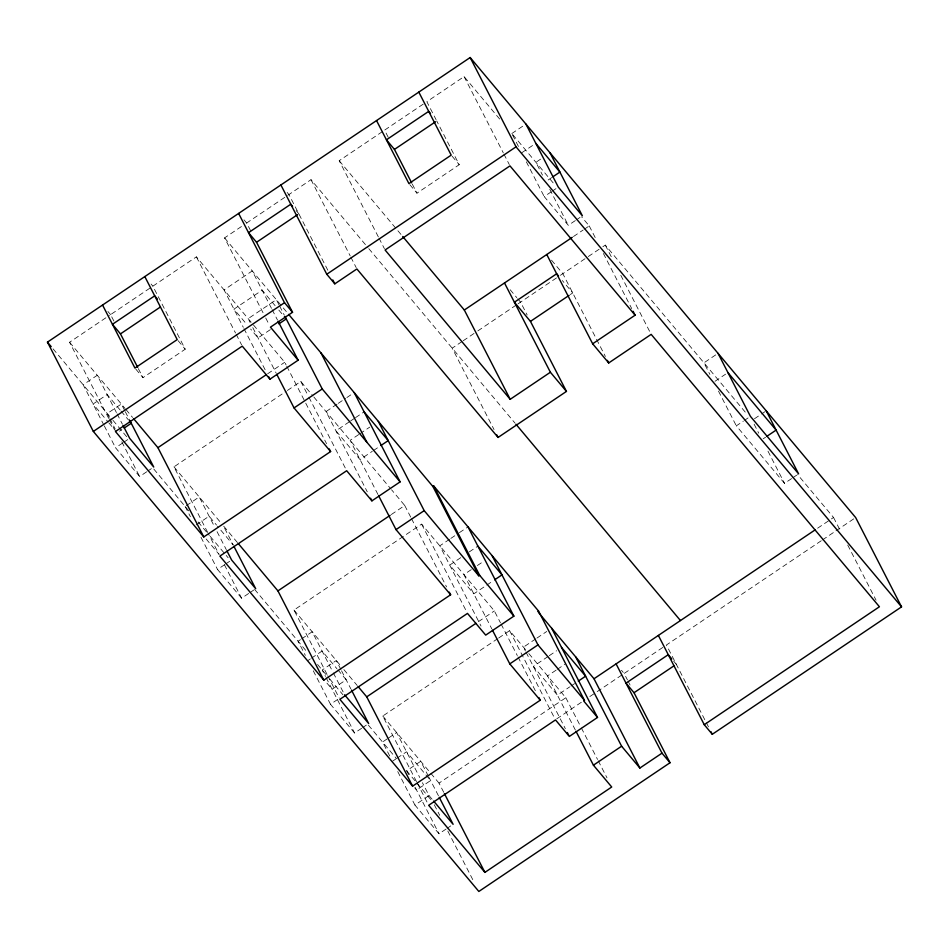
<?xml version="1.0" encoding="UTF-8"?>
<svg xmlns="http://www.w3.org/2000/svg" width="949" height="949" viewBox="0 0 949 949"><rect width="100%" height="100%" fill="white"/><g stroke="black" fill="none" stroke-linecap="round" stroke-linejoin="round"><path stroke-width="0.71" stroke-dasharray="4.75 3.56" d="M108.708 418.39L69.574 342.245L109.372 315.448M113.88 321.047L110.582 314.629L150.428 287.796M135.826 369.137L142.967 377.655L185.233 349.196L152.848 286.171L196.384 256.859L284.736 362.281L286.076 364.914M263.027 312.719L224.569 237.891L244.201 224.664M250.619 230.714L246.657 223.015L311.011 179.681L367.868 247.523M378.331 236.859L339.196 160.701L383.349 130.986M423.218 104.129L384.57 130.155L389.185 139.135M499.649 119.028L464.097 76.608L426.848 101.697L436.077 119.669M409.826 184.652L416.955 193.181L459.233 164.711L436.742 120.95M511.819 133.548L523.551 125.648M521.713 152.801L533.457 144.9M119.503 431.19L121.852 429.612M270.311 329.659L258.057 337.903L250.643 329.054M540.61 159.135L535.912 162.303L542.508 175.138M146.692 471.795L139.645 476.54L115.553 447.786L122.599 443.041M123.773 442.246L128.471 439.09M548.154 179.978L551.677 177.605M267.654 373.776L284.736 362.281M575.343 220.583L568.297 225.316L544.204 196.573L551.25 191.828M552.425 191.034L555.948 188.661M147.866 471.001L151.389 468.628M207.712 532.484L173.975 466.837L286.159 391.308M287.381 390.478L300.797 381.451L312.945 395.958M576.518 219.788L580.041 217.416M573.457 236.538L583.161 230.002M584.37 229.195L589.222 225.921L581.607 216.835M186.301 505.651L199.219 496.956L214.415 526.505M337.061 404.155L326.041 411.581L367.251 491.784M338.283 403.325L345.638 398.378M346.859 397.548L351.771 394.25M461.961 341.581L452.199 348.164L494.038 429.565M463.183 340.762L476.612 331.723M477.833 330.904L516.897 304.605M518.118 303.775L559.21 276.112M560.42 275.305L587.087 257.345M588.309 256.527L601.642 247.547M602.864 246.728L605.284 245.091L747.409 414.689M196.206 524.904L209.124 516.209L216.526 525.058M349.41 421.759L335.934 430.834L360.027 459.589L372.281 451.333M350.632 420.929L354.309 418.462M355.531 417.631L364.108 411.854M358.71 434.559L350.134 440.324L378.022 494.595M359.932 433.729L369.73 427.133M570.313 294.558L572.733 292.933L562.33 280.524M373.503 450.514L379.636 446.386M248.662 593.469L241.615 598.214L217.523 569.459L224.569 564.726M225.743 563.931L230.441 560.764M249.836 592.686L254.534 589.519M391.332 514.524L404.737 505.497L391.557 489.767M327.049 674.383L293.988 610.053L421.605 524.121L494.358 610.931L500.431 622.746M715.688 354.914L703.944 362.826L709.888 374.381M300.442 639.673L298.093 641.251L305.353 655.368M301.616 638.879L312.185 631.761L332.672 671.619M449.612 539.246L439.814 545.841L481.024 626.043M450.834 538.415L458.189 533.468M459.411 532.638L466.766 527.691M715.012 381.284L725.582 374.179M307.998 660.504L310.347 658.926M311.521 658.131L322.091 651.026L336.907 668.713M460.728 557.668L449.707 565.094L473.8 593.849L493.409 580.646M469.304 551.891L477.881 546.126M471.25 569.637L463.907 574.596L491.796 628.855M477.383 565.521L483.504 561.393M791.573 478.604L784.526 483.349L736.329 425.84L743.375 421.107M744.55 420.312L748.073 417.94M361.628 728.286L354.582 733.019L330.489 704.277L337.536 699.532M754.479 418.746L760.351 414.796M761.525 414.001L765.048 411.629M478.403 621.666L494.358 610.931M763.21 438.794L765.558 437.216M362.803 727.492L366.326 725.119M416.528 781.668L382.791 716.021L497.418 638.855M498.64 638.025L509.613 630.646L526.232 650.468M387.239 738.856L382.542 742.023L389.802 756.139M388.414 738.073L396.635 732.533L419.766 777.539M535.699 638.902L523.445 647.159L525.426 651.002M536.92 638.084L546.731 631.476M792.735 477.822L797.433 474.654M392.435 761.276L395.958 758.903M397.133 758.121L406.528 751.798L430.621 780.541L416.54 790.031L414.677 787.824M548.048 656.506L533.338 666.412L557.443 695.166L569.685 686.91M549.269 655.688L556.624 650.741M408.616 774.621L406.635 770.778L420.727 761.288L427.987 775.404M556.114 670.136L547.537 675.902L575.426 730.172M557.348 669.306L564.691 664.359M570.918 686.091L574.596 683.612M443.741 792.296L439.019 783.115L565.829 697.729L527.158 651.583M817.623 528.202L833.542 517.478L797.575 474.547M446.066 829.058L439.031 833.791L414.927 805.049L429.019 795.559L422.412 782.688M556.731 718.844L582.461 701.525M589.815 696.566L595.948 692.45M597.17 691.619L622.9 674.288M662.782 647.443L624.134 673.47L627.431 679.887M821.253 540.752L666.4 645.012L705.617 721.323M822.486 539.922L834.776 531.642M835.998 530.811L854.432 518.403M447.24 828.263L450.763 825.891M512.745 134.651L554.951 185.019M551.488 260.145L562.828 273.68L605.379 356.468M452.092 156.194L459.233 164.711M510.171 289.73L516.778 297.63M517.727 298.757L520.562 302.138L527.158 314.973M339.196 160.701L401.759 235.364M368.817 248.65L514.975 423.064M287.144 192.422L288.923 194.557L328.817 272.161M296.147 210.619L298.828 213.81M673.624 661.073L676.293 664.264M243.976 219.812L246.657 223.015M621.453 670.279L623.232 672.402M224.569 237.891L287.737 313.265M275.115 305.661L262.149 290.18L233.964 309.149L246.942 324.629M278.828 310.086L283.466 315.614M313.882 397.073L390.62 488.64M151.069 284.036L152.848 286.171M178.104 340.667L185.233 349.196M107.901 311.438L110.582 314.629M69.574 342.245L125.102 408.509M126.039 409.624L132.599 417.453M173.975 466.837L220.536 522.389M237.44 542.567L223.312 525.71L233.217 544.963L217.463 526.161M293.988 610.053L340.086 665.059M343.894 669.603L357.215 685.498M382.791 716.021L439.019 783.115M120.132 410.015L107.154 394.535L93.061 404.025L107.889 421.712M121.057 411.119L128.471 419.968M337.844 669.816L346.183 679.769L332.091 689.259L326.527 682.628M429.019 795.559L432.732 799.983M53.085 348.876L112.006 419.185M112.955 420.312L128.151 438.45M153.797 469.043L188.839 510.87M198.104 521.926L207.368 532.982M210.168 536.327L228.14 557.763M254.605 589.353L307.369 652.307M317.559 664.478L325.97 674.502M329.742 679.01L342.933 694.763M368.402 725.143L396.445 758.607M406.635 770.778L416.042 781.988M416.979 783.115L432.02 801.063M108.815 422.815L116.229 431.665M206.147 538.973L219.124 554.453L208.389 533.789M833.542 517.478L840.292 530.61M847.718 545.046L876.057 600.195M754.111 424.179L758.726 433.171M767.978 451.166L784.526 483.349M718.476 391.095L736.329 425.84M605.284 245.091L612.71 259.528M620.812 275.293L650.492 333.063M589.222 225.921L595.972 239.053M603.398 253.49L631.737 308.639M549.779 189.278L568.297 225.316M512.472 134.829L519.067 147.664M526.339 161.816L544.204 196.573M464.097 76.608L503.243 152.753M503.907 154.07L509.305 164.58M706.281 722.616L708.95 727.8M412.329 184.165L416.955 193.181M628.084 681.168L630.065 685.024M379.007 238.163L384.404 248.674M311.011 179.681L350.157 255.827M350.822 257.143L356.219 267.642M565.829 697.729L580.669 726.614M581.346 727.93L597.538 759.437M598.214 760.754L606.992 777.824M526.09 652.295L565.331 728.654M509.613 630.646L554.821 718.607M501.096 624.062L517.3 655.569M517.964 656.886L535.509 691.014M421.605 524.121L466.825 612.093M404.737 505.497L410.81 517.312M411.486 518.629L446.576 586.897M278.982 304.807L276.349 299.67L248.163 318.65L250.145 322.494M279.647 306.088L284.261 315.08M271.473 308.33L252.256 270.928L224.071 289.896L243.3 327.31M272.138 309.635L277.476 320.003M300.797 381.451L308.211 395.899M308.888 397.204L346.005 469.423M265.72 317.974L269.101 324.534M286.752 366.219L326.563 443.681M252.778 327.63L276.052 372.921M243.964 328.603L265.293 370.098M196.384 256.859L235.518 333.004M236.194 334.321L241.592 344.831M428.64 776.697L438.568 795.986M434.31 804.811L439.707 815.31M447.798 831.063L474.12 882.273M417.204 782.984L427.335 802.676M415.211 787.468L439.031 833.791M397.738 771.573L414.927 805.049M340.905 669.508L336.278 660.516L322.197 670.006L325.495 676.423M341.557 670.789L350.81 688.784M333.336 672.9L343.918 693.494M327.725 675.7L339.196 698.013M326.148 677.705L354.582 733.019M313.289 670.801L330.489 704.277M138.34 368.639L142.967 377.655M217.06 531.665L226.313 549.685M224.415 564.75L241.615 598.214M185.126 506.446L190.405 516.719M200.986 537.288L217.523 569.459M124.651 410.454L121.353 404.025L107.261 413.515L109.242 417.37M125.304 411.736L129.93 420.715M116.419 412.554L97.261 375.282L83.168 384.76L103.643 424.618M117.071 413.847L122.374 424.144M109.894 418.651L115.173 428.924M121.792 441.783L139.645 476.54M109.384 419.707L114.105 428.889M104.307 425.899L115.553 447.786"/><path stroke-width="1.42" d="M671.833 658.938L668.262 654.68L625.996 683.138L634.027 692.723L670.018 762.747L478.842 891.467L93.334 431.427L47.45 342.138L470.158 57.533L855.666 517.573L901.55 606.862L712.284 734.289L704.253 724.704L658.369 635.427M137.676 367.358L120.476 333.882L160.334 307.049M329.267 448.936L330.608 451.57L203.798 536.944L115.458 431.522L242.268 346.136L269.955 379.173L298.128 360.205L270.453 327.168L292.541 312.292L256.55 242.268L297.618 214.616M411.664 182.872L394.464 149.408L435.532 121.769M93.334 431.427L284.51 302.707L238.626 213.43M558.558 276.017L556.672 273.763L514.394 302.221L530.455 321.391L566.446 391.415L498.083 437.442L356.895 268.958L334.807 283.834L326.776 274.249L516.042 146.822L470.158 57.533M124.2 428.035L131.247 423.29L129.396 421.071M278.887 323.882L286.242 318.935L284.392 316.717M552.852 176.811L559.898 172.066L535.805 143.323M203.798 536.944L157.914 447.667L266.444 374.594M330.608 451.57L294.048 407.928L322.233 388.96L284.925 316.361M504.5 282.968L550.384 372.245L510.206 399.304L464.322 310.015L572.247 237.357M530.455 321.391L569.103 295.376M380.857 445.556L388.212 440.609L364.108 411.854M704.253 724.704L879.426 606.755L651.168 334.368L608.712 362.957L592.651 343.787L635.106 315.198L633.078 311.26M449.28 592.152L450.621 594.774L323.811 680.16L219.86 556.114L346.682 470.728L371.913 500.858L400.098 481.878L354.214 392.601M323.811 680.16L277.927 590.883L390.11 515.354M433.729 485.983L479.613 575.26L478.806 575.806L432.922 486.529L433.729 485.983L538.593 611.12L584.477 700.398L583.671 700.943L597.514 717.456L569.329 736.436L555.497 719.923L428.675 805.298L484.903 872.392L611.714 787.006L593.422 765.191L576.102 731.477M450.621 594.774L396.018 529.613L424.191 510.633L378.307 421.356M494.631 579.827L501.985 574.88L477.881 546.126M538.89 697.586L540.242 700.208L412.613 786.14L366.729 696.851L475.947 623.327M766.721 436.421L776.116 430.099L727.93 372.589M467.987 526.861L513.872 616.15L485.698 635.118L467.489 613.398L339.872 699.33L412.613 786.14M537.786 611.666L538.593 611.12M540.242 700.208L509.791 663.873L537.964 644.893L492.08 555.616M578.261 681.145L585.616 676.186L561.523 647.432M616.103 663.885L661.987 753.162L639.887 768.038L594.015 678.76L815.179 529.85M634.027 692.723L673.885 665.89M593.422 765.191L621.607 746.211L575.723 656.933M516.042 146.822L901.55 606.862M635.106 315.198L509.981 165.885L385.08 249.99L510.206 399.304M430.49 113.5L428.711 111.365L386.433 139.823L394.464 149.408M550.384 372.245L566.446 391.415M402.708 236.491L464.322 310.015M515.924 424.203L680.457 620.551M292.577 206.348L290.785 204.225L248.519 232.683L256.55 242.268M284.51 302.707L292.541 312.292M661.987 753.162L670.018 762.747M288.674 314.392L432.922 486.529M538.712 612.769L594.015 678.76M479.613 575.26L513.872 616.15M537.964 644.893L584.477 700.398M322.233 388.96L400.098 481.878M424.191 510.633L478.806 575.806M621.607 746.211L639.887 768.038M157.392 299.042L154.711 295.839L112.445 324.297L120.476 333.882M133.536 418.58L157.914 447.667M238.377 543.682L277.927 590.883M358.164 686.637L366.729 696.851M344.582 694.787L368.675 723.541L351.474 690.065M433.657 801.086L453.112 824.313L439.221 797.279M47.45 342.138L51.21 346.634M766.223 410.846L798.607 473.859L750.422 416.362L718.037 353.336M550.005 152.813L582.389 215.838L558.297 187.083L525.9 124.058M607.384 360.359L608.712 362.957M546.766 254.51L592.651 343.787M418.817 92.112L451.202 155.126L408.924 183.596L376.539 120.57M710.955 731.691L712.284 734.289M496.73 434.82L498.083 437.442M551.63 628.179L597.514 717.456M567.336 732.545L568.665 735.143M332.814 279.943L334.807 283.834M280.892 184.972L326.776 274.249M492.46 630.16L509.791 663.873M320.94 352.898L366.824 442.175M378.687 495.888L396.018 529.613M370.584 498.261L371.913 500.858M278.14 321.296L298.128 360.205M276.717 374.214L294.048 407.928M268.614 376.587L269.955 379.173M444.417 793.613L484.903 872.392M144.817 276.586L177.202 339.612L134.936 368.07L102.551 305.044M233.869 546.256L255.708 588.736L231.615 559.981L226.977 550.966M129.93 420.715L153.738 467.05L129.645 438.296L123.026 425.425"/></g></svg>
